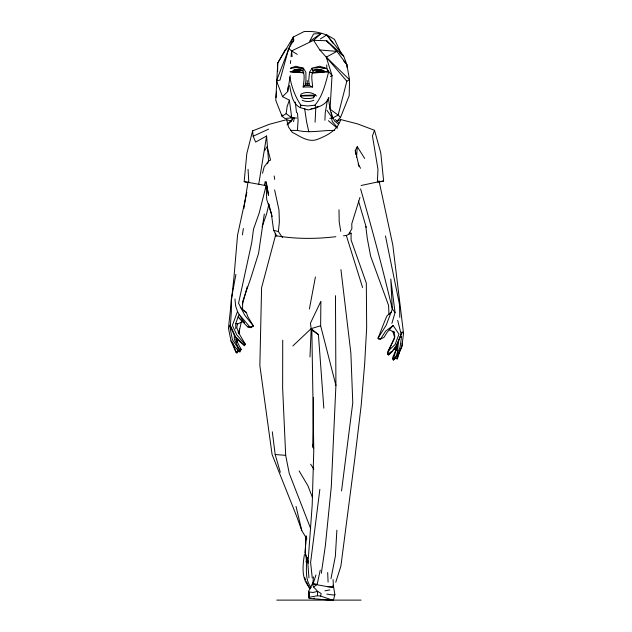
<?xml version="1.0" encoding="UTF-8"?>
<svg xmlns="http://www.w3.org/2000/svg" width="632" height="632" viewBox="0 0 632 632"><rect width="100%" height="100%" fill="white"/><g stroke="black" fill="none" stroke-linecap="round" stroke-linejoin="round"><path stroke-width="0.95" d="M349.338 233.011L351.092 233.216L351.092 239.978L366.323 283.089L366.671 327.479L364.648 364.016L361.18 405.42L354.773 458.895L340.901 566.09L335.758 582.238M282.725 340.198L282.646 388.261L285.68 455.348L289.235 473.392L310.675 528.597M242.601 310.154L242.633 301.606L250.699 278.443L258.583 253.298L264.302 213.987M328.095 582.08L327.676 572.553M277.646 71.693L277.732 63.042L285.348 49.604L286.975 48.569M321.309 573.303L325.33 545.985L331.287 486.782L335.916 385.394L320.637 325.772L320.89 301.251L310.423 323.205L311.181 328.64L309.988 356.954M312.729 447.377L313.433 397.354M341.833 54.731L334.533 39.476C325.606 33.259 314.815 30.692 304.024 31.6L293.335 37.004L277.732 63.042L275.765 100.377L282.077 116.343L284.993 118.476L292.64 117.781M396.857 347.9L396.912 346.281L397.41 346.447L395 349.188L396.24 350.239M397.038 344.187L396.928 346.936L393.175 359.829L393.57 359.956L398.113 354.56L401.723 347.252L403.556 333.538L392.796 244.924L378.971 180.705M361.101 185.492L377.399 182.032L377.952 169.202L372.453 135.943L374.507 130.287L357.617 123.919L340.68 119.559L336.761 121.139M324.911 120.278L325.227 112.938L327.542 99.184M333.088 579.576L333.309 585.216L334.881 594.657L333.348 600.4L309.222 598.362L308.621 591.26L312.903 582.751L313.456 576.882M308.827 597.343L317.422 595.755L317.643 591.37L313.591 586.994L312.327 583.889L327.408 586.638L332.788 586.931L333.309 585.216L333.546 587.507L327.416 586.638M244.394 345.119L235.57 336.824L230.396 325.48L229.598 325.314L235.57 337.717L244.363 345.704L244.955 344.171L236.826 334.928L232.386 325.385L237.49 311.521L235.657 306.062L234.946 298.968M315.068 122.181L315.795 108.048L311.039 108.72M311.197 587.594C302.957 577.127 308.661 564.479 305.153 552.866L306.125 535.897L305.13 552.779L308.203 561.88M336.88 530.185L335.355 556.31L330.978 578.667M307.286 80.588L307.128 85.628L309.364 85.51L312.611 86.987C312.421 81.757 310.573 75.808 313.148 70.958C318.417 68.161 323.371 72.19 328.664 71.827C325.535 83.361 322.826 95.93 314.91 105.189L307.816 105.986L300.919 105.189C295.152 96.886 291.692 86.9 289.796 76.993M236.779 341.983L236.929 339.653L236.652 341.557M230.396 325.48L231.359 311.458L231.209 299.876L235.902 274.391M290.396 130.405L297.403 130.421L298.099 120.278L297.451 112.938M236.06 339.724L241.14 349.401L239.978 351.977L239.449 351.74L239.568 350.057L234.353 339.36L234.29 334.715M356.543 157.076L357.285 146.719L364.688 158.474M276.01 97.518L276.5 91.79M315.352 94.95C311.378 91.964 305.39 91.656 301.077 94.073L300.532 96.001L302.049 97.826L304.64 98.521L310.273 98.521L313.275 97.826L315.352 94.95L316.458 96.001M247.831 182.49L244.181 181.653L246.796 153.663L252.61 130.871L269.564 124.228L286.675 119.661L290.886 121.028M309.49 72.301L314.452 72.949L322.233 72.332L324.208 71.637L324.074 70.918L321.277 69.583L316.118 69.267L313.014 70.239L313.148 70.942L312.066 68.256L309.49 72.301L308.716 80.651L309.364 85.51M296.661 118.026L291.755 117.852L289.385 100.148L282.536 96.664L287.678 91.545L288.153 86.655M290.396 63.508L290.688 60.53M291.052 56.738L291.613 50.939L288.706 48.538L293.777 40.045L293.335 37.004L276.484 80.833L282.536 96.664M290.017 71.779L292.821 71.637L294.678 70.302L299.931 72.111L303.739 72.688L294.085 72.332L293.098 72.072L292.687 70.918L294.37 69.583L299.102 69.267L302.688 70.239C305.248 75.437 303.763 81.457 303.147 86.987L305.058 85.51L305.967 80.651L305.88 72.301L303.407 68.256L295.981 67.506L290.562 68.351M282.449 237.585L278.388 231.549L279.376 221.958L278.965 209.95L274.612 189.908M238.722 333.593L239.56 328.988M236.716 340.624L236.937 338.736M397.354 346.699L392.654 357.601L393.175 359.829L394.423 359.173L397.078 354.141L398.745 340.024M319.863 489.342L310.604 562.512L312.271 578.059M341.557 490.89L352.775 402.71L350.871 353.138L340.94 269.588M304.434 554.422C302.657 565.774 300.966 580.002 310.604 588.297M266.269 185.69L258.741 184.268L266.601 135.983L255.644 142.089L253.148 136.228L252.61 130.871M403.556 333.538L402.086 331.855L400.506 335.466L401.549 336.603L400.064 347.087L397.078 354.141M281.84 114.4L282.077 116.343L286.13 113.626L287.157 106.421L289.385 100.148M320.234 570.143L317.161 584.395L313.591 586.994M242.404 234.875L243.367 228.547M243.873 208.552L248.005 182M321.593 70.302L323.932 72.072L312.192 72.688L316.118 72.024L316.435 69.986M287.678 91.545L290.262 75.556M235.989 339.803L236.321 337.923M306.204 561.903L306.907 558.056M309.396 308.993L315.415 276.958M264.476 185.279L265.203 181.447M333.348 600.4L320.653 596.079L321.143 593.495L317.643 591.37L313.061 592.476L309.072 591.971L309.222 598.362L308.621 591.26M306.251 561.974L307.184 557.282M241.337 321.917L238.706 333.664M396.888 348.066L397.267 346.194M303.407 68.256L302.815 70.958L299.418 69.986L294.678 70.302M293.532 121.644L294.338 117.947M246.828 192.42L237.561 235.088L233.935 277.622L228.444 328.103L230.964 340.743L235.159 347.181L239.449 351.74M236.597 342.568L237.442 338.981M268.908 204.365L266.609 213.845L262.106 226.817M266.285 185.034L259.191 213.079L253.487 229.211L251.773 242.427L238.548 303.242L244.821 315.313L253.424 326.017L250.912 327.653L247.618 326.807L238.074 316.964L239.141 314.396L237.49 311.521M320.29 38.955L326.799 34.926L343.642 55.924L346.85 64.622L349.543 79.735L346.834 81.196L338.144 115.095L332.416 118.081L329.88 118.334M329.075 97.747C325.346 105.9 316.229 107.906 308.353 109.929L300.287 107.63L300.919 105.189M262.501 173.286L264.208 166.832L268.576 161.065L270.583 160.062L267.067 146.663L264.603 150.637M402.173 332.313C398.247 340.166 396.067 349.235 388.617 354.947L387.756 354.133L388.941 350.278L395.142 344.472L398.974 334.107L393.159 325.527L387.179 332.227L384.043 337.346L380.606 339.052L378.521 339.123L378.015 338.183L386.16 325.267L392.322 309.024L390.766 279.02L395.055 312.532L391.895 323.323M275.402 236.297L275.362 233.405L275.457 235.657L261.585 287.734L259.863 365.565L272.06 454.44L297.23 517.798L301.796 530.635L306.875 538.97M242.435 304.434L247.199 286.865M288.706 48.538L279.992 80.106L276.484 80.833M238.627 333.53L239.362 330.899M395.79 358.684L397.441 358.802L399.977 349.899M359.948 197.437L351.779 223.783L351.882 228.681L348.935 233.816M317.153 584.395L313.172 583.652L315.937 574.978M293.169 41.925L293.777 40.045M235.783 328.838L235.728 323.529L238.074 316.964L241.558 320.495L243.012 320.922M400.198 336.327L396.801 345.767L393.025 350.002M338.065 119.867L340.49 117.52L349.204 95.693L349.543 79.735L326.27 57.141L319.824 49.983L313.598 40.322L321.143 33.48L313.583 33.931L309.617 41.364L321.143 33.48M397.078 358.099L402.323 345.009L402.063 343.081M388.941 350.278L394.874 336.54L393.918 331.247M267.407 163.759L268.181 161.966M293.05 117.623L291.51 121.131L286.991 124.907M293.019 117.813L292.245 119.559L287.307 124.172M340.68 119.559C337.583 130.263 327.534 135.28 317.983 139.166C308.724 143.116 300.184 136.283 292.284 132.357L288.54 127.064L286.675 119.661M394.534 338.452L387.4 352.3L387.756 354.133L392.132 351.25M355.642 154.216L355.287 150.432L357.285 146.719M314.981 95.361L313.275 97.826M396.912 346.281L395 349.188L396.177 349.946M244.363 345.704L245.421 344.29L239.362 334.091L236.787 327.834L237.379 324.09L242.941 321.506M230.893 340.893L235.989 352.206L236.874 352.956L238.596 350.934L237.83 350.547L237.261 348.777M391.769 351.416L388.617 354.947L387.961 353.691M251.994 326.452L250.912 327.653L249.901 327.013L239.141 314.396L244.402 323.086L243.96 321.791M297.293 70.105L296.353 71.061L296.977 72.364L298.652 72.483L299.647 71.061L298.96 69.994M393.159 325.527L385.639 331.113L380.606 339.052L378.015 338.183C381.096 330.852 383.687 323.126 387.037 315.771L391.571 311.845M292.853 345.933L311.181 328.64L320.637 325.772M237.83 350.547L235.989 352.206L232.394 342.038M316.561 107.432L318.101 106.2M330.418 76.511L332.037 75.579L326.27 57.141L336.903 51.374L346.85 64.622L347.071 67.529M292.126 56.611L291.613 50.939L313.598 40.322L326.618 40.74L343.642 55.924L339.755 53.096M343.445 235.807L346.304 235.483L351.092 233.216M253.148 136.228L268.608 129.133M313.867 100.267C310.241 101.886 305.809 101.989 302.199 100.267M290.554 68.177L295.8 66.218L303.234 68.201L295.815 67.45M400.048 337.164L401.549 336.603M314.815 95.566L302.001 95.527L300.532 96.001L313.48 95.795M334.881 594.657L333.317 595.012L326.815 594.104M378.623 182.103L383.624 180.981L380.788 152.96L374.507 130.287M237.664 324.034L235.728 323.529M324.99 590.841L329.872 589.909M377.399 182.032L383.624 180.981M335.821 236.692C315.795 239.094 295.357 239.094 275.457 235.657M297.403 130.421C309.798 133.384 322.154 130.121 334.628 130.437M309.064 83.874L305.224 83.874M312.611 86.987L303.147 86.987M313.535 95.132L304.427 95.306M312.192 72.688L328.664 71.827M313.954 598.228L314.523 598.204M276.761 600.116L361.07 600.116M297 72.095L293.098 72.072L296.969 72.301M316.118 72.024L323.932 72.072L319.247 70.768M298.897 72.411L303.739 72.688L290.688 71.93M305.058 85.51L307.128 85.628M272.305 431.767L275.181 454.519L285.68 455.348M319.824 49.983L336.903 51.374L326.618 40.74L328.514 42.984M247.618 326.807L249.901 327.013L253.424 326.017L247.863 316.719L246.322 312.469L240.223 307.326M317.422 595.755L320.653 596.079M244.181 181.653L258.741 184.268M300.587 95.361L302.001 95.527M319.65 67.45L326.665 68.501L319.634 66.218L311.884 68.201L319.832 67.506L326.847 68.556L328.206 71.013M266.38 185.958L266.167 182.024L268.513 195.138L266.167 182.024L266.688 199.372L271.381 213.885L273.64 230.356L278.388 231.549M244.955 344.171L245.421 344.29M327.463 599.46L329.359 599.958L328.687 599.634M394.968 357.428L397.441 358.802M389.225 329.58L394.052 332.4M291.613 50.939L297.269 54.36M300.287 107.63C292.055 103.624 291.297 93.449 289.598 85.525M243.344 310.62L246.322 312.469M318.417 334.589L311.181 328.64L311.845 330.125L318.417 334.589L323.829 408.185M286.13 113.626L291.755 117.852L290.989 116.09M338.31 124.062L334.644 121.131L332.906 117.623M310.446 588.732L308.914 587.491L306.425 581.653M328.403 120.712L337.314 128.209M335.268 119.559L338.815 122.671M340.49 117.52L338.144 115.095L330.046 109.146L328.308 97.597M239.97 348.145L241.14 349.401L239.568 350.057L232.402 339.7L229.598 325.314M326.27 57.141L346.834 81.196M337.148 127.269L332.361 121.644L331.445 117.947M343.69 60.885L346.85 64.622M327.115 69.631L332.037 75.579L330.046 109.146L332.416 118.081L326.965 110.3M243.383 342.046L244.616 343.579M395.055 312.532L392.322 309.024C382.779 268.671 372.019 228.729 360.588 188.897M326.799 34.926L333.088 43.339M306.804 561.263L308.187 563.254M314.91 105.189L316.506 107.63M310.62 464.204L313.812 469.062M299.126 470.927L307.895 485.7L312.461 497.463M358.17 164.138L360.548 168.262M273.64 230.356L276.824 236.123M312.595 444.715L313.709 448.12M238.043 332.108L238.833 333.751M304.648 577.49L305.714 579.986M392.962 358.384L393.57 359.956M394.676 337.449L392.701 331.208M366.26 227.402L358.502 201.039M346.304 235.483L362.602 287.552M312.903 582.751L313.172 583.652M275.181 454.519L280.3 472.262M268.56 203.386L272.179 216.507M304.656 108.72L306.662 122.181L308.819 131.843M397.662 320.353L401.028 333.704M299.418 69.986L299.931 72.111M296.029 506.406L301.796 530.635M355.287 150.432L359.079 166.595M295.262 102.076L296.542 112.749M385.465 235.973L399.566 304.853L399.772 317.406M331.389 112.267L332.416 118.081M236.613 351.4L236.874 352.956M340.751 231.391L339.202 221.785L338.989 209.753M274.185 175.996L274.699 179.417M365.794 226.351L367.287 238.469L370.644 256.244L388.593 305.469L388.964 314.428M266.601 135.983L268.576 161.065M308.961 577.861L307.895 564.392L312.184 505.126L313.78 450.079L311.845 330.125M248.052 169.313L248.795 182.15M326.744 64.899L326.847 68.556M335.916 385.394L335.466 295.689M318.686 71.005L318.402 71.59L317.351 71.061L317.635 70.476L318.686 71.005M319.768 71.061L318.955 72.332L317.177 72.475L316.245 71.061L317.106 70.01L318.852 70.12L319.768 71.061M298.604 71.061L297.593 71.59L297.364 71.005L298.375 70.476L298.604 71.061"/></g></svg>
